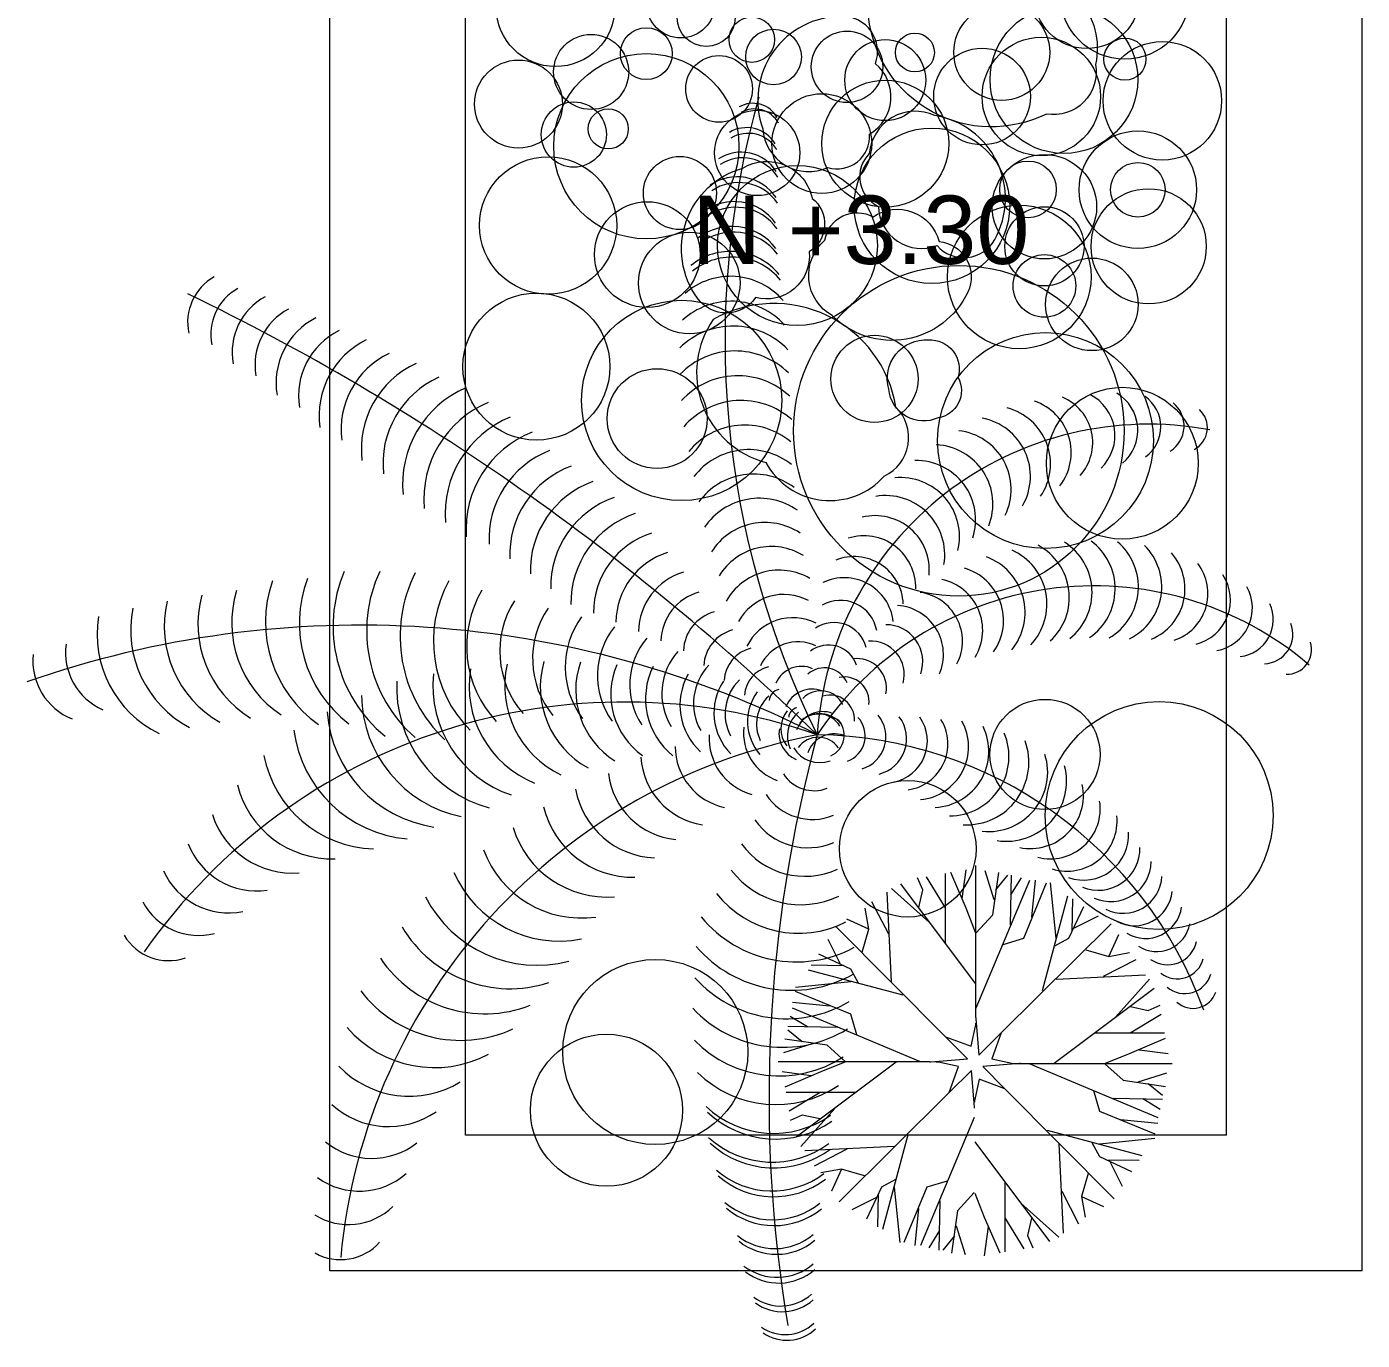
# Model space of a CAD drawing. Header units: millimetres. Extents: x 23218 to 31754, y 14902 to 21214.
# Drawn here: x 26856.83 to 26902.11, y 20127.71 to 20172.23 of the extents above; entities that cross this region are included whole.
import ezdxf

# ---------------------------------------------------------------- set-up
doc = ezdxf.new("R2010")
doc.units = ezdxf.units.MM
for name, color, linetype, lineweight in [('PROIEZIONI', 145, 'Continuous', 13), ('VEGETAZIONE', 94, 'Continuous', 5), ('Wall', 7, 'Continuous', 20)]:
    doc.layers.add(name, color=color, linetype=linetype, lineweight=lineweight)
doc.styles.add('ARCHI', font='arial.ttf')

msp = doc.modelspace()

# ---------------------------------------------------------------- linework, layer by layer
at = {"layer": 'PROIEZIONI'}
for p, q in [((26867.107, 20130.058), (26867.107, 20349.058)), ((26902.107, 20130.058), (26902.107, 20349.058)), ((26871.71, 20134.664), (26871.71, 20344.455)), ((26897.504, 20134.664), (26897.504, 20344.455)), ((26897.504, 20134.664), (26871.71, 20134.664)), ((26902.107, 20130.058), (26867.107, 20130.058))]:
    msp.add_line(p, q, dxfattribs=at)
at = {"layer": 'VEGETAZIONE'}
for p, q in [((26887.973, 20141.156), (26887.973, 20143.529)), ((26888.674, 20142.352), (26888.153, 20143.564)), ((26888.544, 20142.672), (26888.674, 20143.657)), ((26889.009, 20138.656), (26889.009, 20143.797)), ((26889.625, 20142.64), (26889.322, 20143.618)), ((26889.578, 20142.135), (26889.782, 20143.569)), ((26889, 20139.798), (26886.458, 20143.179)), ((26887.207, 20142.975), (26887.028, 20143.389)), ((26887.973, 20142.369), (26887.338, 20143.418)), ((26889.019, 20138.974), (26890.838, 20143.308)), ((26889.689, 20142.982), (26890.086, 20143.471)), ((26890.185, 20141.793), (26890.214, 20143.471)), ((26890.196, 20142.803), (26890.552, 20143.39)), ((26890.628, 20141.337), (26891.397, 20143.211)), ((26890.902, 20142.054), (26891.03, 20143.308)), ((26891.73, 20141.337), (26891.537, 20143.211)), ((26886.148, 20139.862), (26886.002, 20142.894)), ((26887.436, 20141.873), (26886.148, 20143.022)), ((26887.077, 20142.381), (26887.207, 20142.975)), ((26891.269, 20139.56), (26892.126, 20142.771)), ((26892.272, 20141.565), (26892.289, 20142.673)), ((26885.382, 20141.646), (26885.252, 20142.352)), ((26886.051, 20141.471), (26885.48, 20142.573)), ((26889, 20141.535), (26888.674, 20142.352)), ((26892.161, 20141.337), (26892.668, 20142.412)), ((26887.973, 20137.997), (26884.274, 20141.728)), ((26884.633, 20141.984), (26884.633, 20141.984)), ((26885.382, 20141.646), (26884.633, 20141.984)), ((26889.019, 20141.516), (26889.578, 20142.135)), ((26889.864, 20138.126), (26893.595, 20141.825)), ((26892.353, 20141.695), (26893.164, 20142.102)), ((26884.405, 20140.486), (26883.997, 20141.296)), ((26885.154, 20140.865), (26885.382, 20141.646)), ((26889.928, 20141.125), (26890.628, 20141.337)), ((26891.683, 20141.076), (26892.161, 20141.337)), ((26893.514, 20140.717), (26893.852, 20141.467)), ((26893.852, 20141.467), (26893.852, 20141.467)), ((26892.732, 20140.946), (26893.514, 20140.717)), ((26893.514, 20140.717), (26894.219, 20140.848)), ((26884.535, 20140.404), (26883.427, 20140.422)), ((26884.763, 20140.294), (26883.688, 20140.801)), ((26893.339, 20140.049), (26894.441, 20140.62)), ((26886.539, 20139.402), (26883.329, 20140.259)), ((26885.024, 20139.815), (26884.763, 20140.294)), ((26891.73, 20139.952), (26894.761, 20140.098)), ((26893.741, 20138.664), (26894.889, 20139.952)), ((26884.763, 20139.862), (26882.889, 20139.67)), ((26884.763, 20138.76), (26882.889, 20139.53)), ((26891.665, 20137.1), (26895.047, 20139.642)), ((26884.046, 20139.034), (26882.792, 20139.163)), ((26894.248, 20139.023), (26894.843, 20138.892)), ((26894.843, 20138.892), (26895.257, 20139.072)), ((26883.297, 20138.329), (26882.71, 20138.684)), ((26887.126, 20137.151), (26882.792, 20138.97)), ((26884.975, 20138.061), (26884.763, 20138.76)), ((26889.01, 20138.62), (26889.112, 20137.377)), ((26894.236, 20138.126), (26895.286, 20138.762)), ((26884.307, 20138.317), (26882.629, 20138.346)), ((26883.117, 20137.822), (26882.629, 20138.218)), ((26888.853, 20137.676), (26888.999, 20138.361)), ((26889.112, 20137.377), (26889.864, 20138.126)), ((26889.864, 20138.126), (26889.543, 20137.247)), ((26893.024, 20138.126), (26895.397, 20138.126)), ((26883.46, 20137.757), (26882.482, 20137.454)), ((26883.965, 20137.711), (26882.531, 20137.915)), ((26884.584, 20137.151), (26883.965, 20137.711)), ((26888.723, 20137.244), (26887.973, 20137.997)), ((26887.973, 20137.997), (26888.853, 20137.676)), ((26894.219, 20137.426), (26895.432, 20137.947)), ((26887.48, 20137.143), (26888.723, 20137.244)), ((26889.543, 20137.247), (26890.228, 20137.101)), ((26893.403, 20137.1), (26894.219, 20137.426)), ((26894.54, 20137.556), (26895.525, 20137.426)), ((26887.444, 20137.142), (26882.303, 20137.142)), ((26883.428, 20136.676), (26882.442, 20136.807)), ((26883.748, 20136.807), (26882.536, 20136.285)), ((26886.302, 20137.132), (26882.92, 20134.59)), ((26884.564, 20137.132), (26883.748, 20136.807)), ((26888.424, 20136.986), (26887.739, 20137.132)), ((26888.103, 20136.106), (26888.424, 20136.986)), ((26888.855, 20136.855), (26888.103, 20136.106)), ((26888.957, 20135.612), (26888.855, 20136.855)), ((26890.488, 20137.089), (26889.244, 20136.988)), ((26889.244, 20136.988), (26889.994, 20136.236)), ((26890.32, 20137.091), (26895.665, 20137.091)), ((26890.841, 20137.081), (26895.176, 20135.262)), ((26893.383, 20137.081), (26894.002, 20136.522)), ((26894.508, 20136.475), (26895.485, 20136.778)), ((26889.114, 20136.557), (26888.968, 20135.872)), ((26889.994, 20136.236), (26889.114, 20136.557)), ((26894.002, 20136.522), (26895.436, 20136.317)), ((26894.85, 20136.411), (26895.339, 20136.014)), ((26884.943, 20136.106), (26882.571, 20136.106)), ((26883.731, 20136.106), (26882.681, 20135.47)), ((26888.103, 20136.106), (26884.372, 20132.407)), ((26889.994, 20136.236), (26893.693, 20132.505)), ((26892.992, 20136.172), (26893.204, 20135.472)), ((26893.66, 20135.915), (26895.339, 20135.886)), ((26894.671, 20135.904), (26895.257, 20135.548)), ((26884.226, 20135.568), (26883.078, 20134.281)), ((26893.204, 20135.472), (26895.078, 20134.703)), ((26883.124, 20135.34), (26882.711, 20135.161)), ((26883.719, 20135.21), (26883.124, 20135.34)), ((26888.949, 20135.259), (26887.13, 20130.924)), ((26893.921, 20135.198), (26895.176, 20135.07)), ((26886.698, 20134.672), (26885.841, 20131.462)), ((26891.428, 20134.831), (26894.638, 20133.974)), ((26893.204, 20134.37), (26895.078, 20134.563)), ((26886.238, 20134.281), (26883.206, 20134.134)), ((26884.629, 20134.183), (26883.527, 20133.613)), ((26888.967, 20134.434), (26891.509, 20131.053)), ((26891.819, 20134.37), (26891.966, 20131.339)), ((26892.943, 20134.417), (26893.204, 20133.939)), ((26893.204, 20133.939), (26894.28, 20133.432)), ((26893.432, 20133.828), (26894.54, 20133.811)), ((26893.563, 20133.746), (26893.97, 20132.936)), ((26884.454, 20133.515), (26883.748, 20133.385)), ((26884.454, 20133.515), (26884.116, 20132.765)), ((26885.235, 20133.287), (26884.454, 20133.515)), ((26886.284, 20133.157), (26885.806, 20132.896)), ((26892.813, 20133.367), (26892.585, 20132.586)), ((26884.116, 20132.765), (26884.116, 20132.765)), ((26885.806, 20132.896), (26885.299, 20131.82)), ((26885.696, 20132.668), (26885.678, 20131.56)), ((26886.238, 20132.896), (26886.43, 20131.022)), ((26887.34, 20132.896), (26886.57, 20131.022)), ((26888.039, 20133.108), (26887.34, 20132.896)), ((26888.949, 20132.717), (26888.389, 20132.097)), ((26888.967, 20132.697), (26889.293, 20131.881)), ((26889.994, 20133.076), (26889.994, 20130.703)), ((26891.917, 20132.761), (26892.487, 20131.659)), ((26885.614, 20132.537), (26884.804, 20132.13)), ((26887.783, 20132.44), (26887.754, 20130.761)), ((26890.532, 20132.359), (26891.819, 20131.21)), ((26892.585, 20132.586), (26892.715, 20131.881)), ((26892.585, 20132.586), (26893.334, 20132.248)), ((26893.334, 20132.248), (26893.334, 20132.248)), ((26887.066, 20132.179), (26886.937, 20130.924)), ((26888.389, 20132.097), (26888.185, 20130.663)), ((26889.293, 20131.881), (26889.815, 20130.668)), ((26889.994, 20131.863), (26890.629, 20130.814)), ((26890.89, 20131.852), (26890.76, 20131.257)), ((26887.771, 20131.429), (26887.415, 20130.843)), ((26888.342, 20131.592), (26888.646, 20130.614)), ((26889.424, 20131.56), (26889.293, 20130.575)), ((26888.278, 20131.25), (26887.882, 20130.761)), ((26890.76, 20131.257), (26890.939, 20130.843))]:
    msp.add_line(p, q, dxfattribs=at)
for points in [[(26885.368, 20172.57, -0.520567), (26890.35, 20173.951, -0.520567), (26893.064, 20170.959, -0.520567), (26891.397, 20169.275, -0.520567)], [(26881.785, 20168.772, 0.520567), (26883.989, 20167.457, 0.520567), (26885.405, 20168.597, 0.520567), (26885.603, 20170.979, 0.520567), (26884.468, 20172.588, 0.520567)], [(26887.615, 20169.223, 0.520567), (26885.395, 20167.935, 0.520567), (26885.703, 20166.144, 0.520567), (26887.69, 20164.814, 0.520567), (26889.648, 20165.024, 0.520567)], [(26881.102, 20167.44, -0.520567), (26883.455, 20166.417, -0.520567), (26883.356, 20164.602, -0.520567), (26881.536, 20163.052, -0.520567), (26879.567, 20163.035, -0.520567)], [(26884.136, 20162.442, -0.520567), (26883.887, 20164.996, -0.520567), (26885.522, 20165.79, -0.520567), (26887.761, 20164.952, -0.520567), (26888.732, 20163.24, -0.520567)], [(26880.106, 20162.314, 0.520567), (26881.89, 20157.462, 0.520567), (26885.904, 20157.003, 0.520567), (26886.299, 20159.339, 0.520567)], [(26886.054, 20159.95, -0.520567), (26887.399, 20161.616, -0.520567), (26888.402, 20160.339, -0.520567), (26887.727, 20158.979, -0.520567)]]:
    msp.add_lwpolyline(points, format="xyb", close=True, dxfattribs=at)
for centre, radius in [((26894.059, 20173.332), 2.197), ((26874.759, 20172.891), 2.009), ((26892.77, 20173.286), 1.793), ((26879.004, 20173.011), 1.159), ((26879.868, 20172.544), 0.982), ((26889.885, 20171.364), 1.625), ((26881.411, 20171.796), 0.769), ((26891.993, 20170.441), 2.504), ((26877.837, 20171.321), 0.879), ((26882.148, 20171.208), 0.943), ((26884.639, 20170.874), 1.211), ((26875.964, 20170.701), 1.273), ((26885.936, 20170.425), 1.372), ((26886.94, 20171.36), 0.66), ((26891.225, 20169.868), 2.009), ((26895.329, 20169.723), 2.01), ((26894.059, 20171.135), 0.715), ((26877.837, 20168.183), 3.139), ((26880.3, 20170.128), 1.13), ((26889.217, 20169.868), 1.638), ((26873.5, 20169.614), 1.491), ((26885.936, 20168.273), 2.152), ((26883.784, 20168.273), 1.691), ((26875.378, 20168.578), 1.106), ((26876.544, 20168.772), 0.68), ((26881.596, 20167.956), 1.445), ((26887.518, 20166.165), 2.636), ((26894.499, 20166.708), 1.992), ((26874.504, 20165.497), 2.327), ((26878.973, 20166.597), 1.239), ((26882.957, 20164.817), 2.711), ((26891.332, 20166.132), 1.77), ((26890.775, 20166.72), 0.96), ((26894.499, 20166.708), 0.924), ((26894.865, 20164.79), 1.953), ((26877.867, 20164.511), 1.792), ((26890.479, 20163.753), 2.433), ((26891.332, 20164.79), 1.342), ((26879.291, 20163.547), 1.72), ((26891.332, 20163.447), 1.061), ((26892.942, 20162.823), 1.569), ((26888.427, 20158.539), 5.603), ((26874.109, 20160.712), 2.491), ((26879.032, 20159.566), 3.394), ((26885.57, 20160.297), 1.477), ((26891.368, 20158.207), 3.661), ((26878.202, 20158.95), 1.692), ((26893.973, 20157.437), 2.574), ((26891.35, 20147.568), 1.867), ((26895.22, 20145.495), 3.864), ((26886.7, 20144.369), 2.313), ((26878.14, 20137.481), 3.136), ((26876.483, 20135.507), 2.577)]:
    msp.add_circle(centre, radius, dxfattribs=at)
for centre, radius, start, end in [((26910.665, 20161.607), 30.162, 164.1567, 206.3219), ((26881.448, 20168.701), 0.938, 29.0937, 119.7906), ((26881.501, 20168.509), 0.938, 29.0937, 119.7906), ((26881.236, 20167.689), 1.125, 30.7091, 121.406), ((26881.289, 20167.496), 1.125, 30.7091, 121.406), ((26881.05, 20166.577), 1.406, 32.3244, 123.0214), ((26881.103, 20166.384), 1.406, 32.3244, 123.0214), ((26880.909, 20165.553), 1.594, 33.9398, 124.6368), ((26880.962, 20165.36), 1.594, 33.9398, 124.6368), ((26880.804, 20164.572), 1.735, 35.5552, 126.2522), ((26880.857, 20164.379), 1.735, 35.5552, 126.2522), ((26880.731, 20163.588), 1.875, 37.1706, 127.8676), ((26880.784, 20163.396), 1.875, 37.1706, 127.8676), ((26880.691, 20162.509), 2.11, 38.786, 129.483), ((26880.744, 20162.317), 2.11, 38.786, 129.483), ((26864.061, 20162.212), 1.776, 119.6151, 191.9704), ((26880.688, 20161.43), 2.344, 40.4014, 131.0983), ((26826.784, 20089.783), 81.535, 45.79693, 64.18022), ((26864.844, 20161.804), 1.776, 118.9945, 191.3497), ((26865.928, 20161.208), 2.131, 118.3738, 190.729), ((26866.7, 20160.78), 2.131, 117.7531, 190.1083), ((26880.712, 20160.491), 2.438, 42.0167, 132.7137), ((26867.769, 20160.157), 2.486, 117.1324, 189.4876), ((26868.529, 20159.709), 2.486, 116.5117, 188.867), ((26880.769, 20159.508), 2.578, 43.6321, 134.3291), ((26869.583, 20159.061), 2.841, 115.891, 188.2463), ((26880.84, 20158.666), 2.578, 45.2475, 135.9445), ((26870.331, 20158.593), 2.841, 115.2703, 187.6256), ((26871.368, 20157.918), 3.196, 114.6496, 187.0049), ((26872.103, 20157.431), 3.196, 114.0289, 186.3842), ((26880.935, 20157.826), 2.578, 46.8629, 137.5599), ((26873.123, 20156.731), 3.551, 113.4082, 185.7635), ((26873.846, 20156.225), 3.551, 112.7876, 185.1428), ((26881.054, 20156.989), 2.578, 48.4783, 139.1753), ((26890.402, 20157.801), 1.838, 322.0869, 71.3477), ((26891.299, 20158.135), 1.67, 318.0452, 67.306), ((26892.179, 20158.385), 1.545, 314.0036, 63.2644), ((26893.035, 20158.558), 1.462, 309.9619, 59.2227), ((26894.026, 20158.672), 1.253, 305.9202, 55.181), ((26895.065, 20158.701), 1.002, 301.8786, 51.1394), ((26874.563, 20155.712), 3.551, 112.1669, 184.5221), ((26888.852, 20156.994), 2.005, 330.1702, 79.431), ((26889.574, 20157.411), 1.963, 326.1286, 75.3894), ((26896.02, 20158.646), 0.835, 297.8369, 47.0977), ((26875.274, 20155.19), 3.551, 111.5462, 183.9014), ((26881.166, 20156.294), 2.438, 50.0937, 140.7906), ((26894.855, 20147.514), 11.247, 79.334, 176.3334), ((26888.199, 20156.548), 2.005, 334.2119, 83.4727), ((26887.579, 20156.056), 2.005, 338.2536, 87.5144), ((26875.699, 20154.879), 3.196, 110.9255, 183.2807), ((26881.305, 20155.555), 2.344, 51.7091, 142.406), ((26876.402, 20154.345), 3.196, 110.3048, 182.6601), ((26886.995, 20155.522), 2.005, 342.2952, 91.556), ((26877.098, 20153.804), 3.196, 109.6841, 182.0394), ((26881.474, 20154.775), 2.297, 53.3244, 144.0214), ((26886.45, 20154.948), 2.005, 346.3369, 95.5977), ((26877.789, 20153.255), 3.196, 109.0634, 181.4187), ((26881.665, 20154), 2.25, 54.9398, 145.6368), ((26885.947, 20154.337), 2.005, 350.3786, 99.6394), ((26878.473, 20152.699), 3.196, 108.4427, 180.798), ((26881.86, 20153.274), 2.156, 56.5552, 147.2522), ((26885.591, 20153.824), 1.838, 354.4202, 103.681), ((26878.883, 20152.367), 2.841, 107.822, 180.1773), ((26885.215, 20153.225), 1.754, 358.4619, 107.7227), ((26879.292, 20152.034), 2.486, 107.2014, 179.5566), ((26882.074, 20152.553), 2.063, 58.1706, 148.8676), ((26889.412, 20152.662), 2.005, 316.5698, 65.8306), ((26890.17, 20152.89), 2.005, 312.5281, 61.7889), ((26890.942, 20153.064), 2.005, 308.4865, 57.7473), ((26891.724, 20153.183), 2.005, 304.4448, 53.7056), ((26892.513, 20153.246), 2.005, 300.4031, 49.6639), ((26893.346, 20153.249), 1.963, 296.3615, 45.6223), ((26894.259, 20153.177), 1.838, 292.3198, 41.5806), ((26884.878, 20152.604), 1.67, 2.5036, 111.7644), ((26888.672, 20152.382), 2.005, 320.6115, 69.8723), ((26895.203, 20153.021), 1.67, 288.2781, 37.5389), ((26870.345, 20152.004), 4.273, 159.0843, 232.5995), ((26872.023, 20151.907), 4.807, 157.1676, 230.6829), ((26873.162, 20151.758), 4.807, 155.251, 228.7662), ((26874.296, 20151.571), 4.807, 153.3343, 226.8495), ((26879.7, 20151.7), 2.131, 106.5807, 178.9359), ((26882.341, 20151.751), 2.063, 59.786, 150.483), ((26884.544, 20151.888), 1.67, 6.5452, 115.806), ((26887.485, 20151.78), 1.754, 328.6948, 77.9556), ((26888.108, 20152.114), 1.838, 324.6531, 73.9139), ((26896.091, 20152.801), 1.545, 284.2365, 33.4973), ((26867.52, 20152.024), 3.739, 162.9176, 236.4329), ((26869.199, 20152.058), 4.273, 161.001, 234.5162), ((26874.891, 20151.403), 4.273, 151.4176, 224.9329), ((26875.483, 20151.233), 3.739, 149.501, 223.0162), ((26880.107, 20151.364), 1.776, 105.96, 178.3152), ((26893.017, 20142.036), 11.247, 49.5669, 146.5663), ((26886.883, 20151.408), 1.67, 332.7365, 81.9973), ((26896.92, 20152.527), 1.462, 280.1948, 29.4556), ((26865.232, 20151.907), 3.739, 166.751, 240.2662), ((26866.375, 20151.985), 3.739, 164.8343, 238.3495), ((26876.072, 20151.06), 3.205, 147.5843, 221.0995), ((26882.498, 20151.257), 1.735, 61.4014, 152.0983), ((26884.415, 20151.539), 1.253, 10.5869, 119.8477), ((26886.238, 20150.953), 1.67, 336.7781, 86.0389), ((26897.837, 20152.134), 1.253, 276.1531, 25.4139), ((26862.957, 20151.636), 3.739, 170.5843, 244.0995), ((26864.092, 20151.79), 3.739, 168.6676, 242.1829), ((26877.024, 20150.809), 3.044, 145.6676, 219.1829), ((26877.968, 20150.531), 2.884, 143.751, 217.2662), ((26880.512, 20151.027), 1.421, 105.3393, 177.6945), ((26882.801, 20150.467), 1.735, 63.0167, 153.7137), ((26868.136, 20117.778), 34.171, 63.0343, 109.3216), ((26878.852, 20150.242), 2.671, 141.8343, 215.3495), ((26881.096, 20150.515), 1.314, 104.7186, 177.0738), ((26884.195, 20150.912), 1.128, 14.6286, 123.8894), ((26885.953, 20150.713), 1.253, 340.8198, 90.0806), ((26898.753, 20151.643), 1.002, 272.1115, 21.3723), ((26860.28, 20151.029), 2.136, 172.501, 246.0162), ((26879.729, 20149.93), 2.457, 139.9176, 213.4329), ((26882.978, 20149.979), 1.406, 64.6321, 155.3291), ((26884.012, 20150.275), 1.002, 18.6702, 127.931), ((26885.451, 20150.279), 1.128, 344.8615, 94.1223), ((26899.555, 20151.121), 0.835, 268.0698, 17.3306), ((26859.172, 20150.748), 2.136, 174.4176, 247.9329), ((26880.495, 20149.631), 2.136, 138.001, 211.5162), ((26881.675, 20149.998), 1.207, 104.0979, 176.4532), ((26884.975, 20149.816), 1.002, 348.9031, 98.1639), ((26875.371, 20149.886), 3.546, 170.6284, 248.0233), ((26876.368, 20149.891), 3.333, 167.2647, 244.6596), ((26877.361, 20149.85), 3.12, 163.9011, 241.296), ((26878.277, 20149.752), 2.836, 160.5374, 237.9324), ((26879.183, 20149.616), 2.553, 157.1738, 234.5687), ((26880.291, 20149.455), 2.482, 153.8102, 231.2051), ((26881.305, 20149.298), 1.869, 136.0843, 209.5995), ((26882.224, 20149.501), 1.065, 103.4772, 175.8325), ((26883.094, 20149.615), 0.938, 66.2475, 156.9445), ((26883.872, 20149.668), 0.835, 22.7119, 131.9727), ((26873.626, 20149.86), 4.255, 177.3556, 254.7505), ((26874.502, 20149.889), 3.9, 173.992, 251.3869), ((26881.103, 20149.235), 2.127, 150.4465, 227.8415), ((26882.115, 20148.975), 1.986, 147.0829, 224.4778), ((26882.107, 20148.945), 1.602, 134.1676, 207.6829), ((26884.552, 20149.359), 0.835, 352.9448, 102.2056), ((26872.435, 20149.622), 4.255, 180.7193, 258.1142), ((26882.969, 20148.681), 1.702, 143.7193, 221.1142), ((26882.852, 20148.597), 1.282, 132.251, 205.7662), ((26882.422, 20149.355), 0.426, 102.8565, 175.2118), ((26883.443, 20148.843), 0.938, 67.8629, 158.5599), ((26883.747, 20148.889), 0.835, 26.7536, 136.0144), ((26884.057, 20148.744), 0.835, 356.9865, 106.2473), ((26877.085, 20129.465), 19.877, 70.7737, 144.979), ((26871.26, 20149.315), 4.255, 184.0829, 261.4778), ((26883.343, 20148.441), 0.945, 140.3556, 217.7505), ((26883.684, 20148.185), 1.068, 130.3343, 203.8495), ((26883.015, 20148.8), 0.355, 102.2358, 174.5911), ((26883.814, 20148.08), 0.938, 69.4783, 160.1753), ((26883.678, 20148.102), 0.835, 30.7952, 140.056), ((26883.714, 20148.01), 0.938, 39.7112, 130.4082), ((26883.793, 20148.219), 0.756, 292.6963, 46.0431), ((26884.34, 20148.197), 0.915, 289.8392, 43.186), ((26884.825, 20148.165), 1.134, 286.982, 40.3288), ((26885.432, 20148.095), 1.229, 284.1249, 37.4717), ((26885.944, 20148.022), 1.418, 281.2677, 34.6145), ((26886.487, 20147.923), 1.573, 278.4106, 31.7574), ((26886.96, 20147.829), 1.8, 275.5535, 28.9003), ((26887.542, 20147.675), 1.905, 272.6963, 26.0431), ((26870.106, 20148.939), 4.255, 187.4465, 264.8415), ((26887.267, 20128.692), 19.877, 100.5408, 174.7461), ((26881.947, 20148.124), 1.986, 176.85, 254.2449), ((26882.834, 20148.294), 1.702, 173.4864, 250.8813), ((26929.131, 20135.918), 47.137, 164.8546, 189.4139), ((26883.278, 20148.271), 0.945, 170.1227, 247.5176), ((26883.664, 20147.313), 0.835, 34.8369, 144.0977), ((26884.206, 20147.329), 0.938, 71.0937, 161.7906), ((26883.425, 20134.083), 14.152, 19.8929, 89.1654), ((26888.119, 20147.498), 2.011, 269.8392, 23.186), ((26880.94, 20147.848), 2.127, 180.2136, 257.6086), ((26883.715, 20148.322), 1.03, 211.1017, 289.8411), ((26888.688, 20147.297), 2.117, 266.982, 20.3288), ((26868.703, 20148.268), 3.9, 190.8102, 268.2051), ((26880.125, 20147.635), 2.482, 183.5773, 260.9722), ((26889.431, 20146.964), 2.011, 264.1249, 17.4717), ((26890.041, 20146.665), 2.042, 261.2677, 14.6145), ((26879.083, 20147.225), 2.553, 186.9409, 264.3358), ((26883.527, 20147.573), 1.236, 212.2922, 291.0316), ((26867.191, 20147.345), 3.319, 194.1738, 271.5687), ((26878.229, 20146.893), 2.836, 190.3045, 267.6995), ((26890.854, 20146.176), 1.8, 258.4106, 11.7574), ((26883.468, 20147.251), 1.887, 213.4827, 292.2221), ((26891.53, 20145.723), 1.694, 255.5535, 8.9003), ((26865.828, 20146.384), 2.836, 197.5374, 274.9324), ((26877.385, 20146.524), 3.12, 193.6682, 271.0631), ((26883.318, 20146.594), 2.19, 214.6732, 293.4125), ((26892.1, 20145.305), 1.694, 252.6963, 6.0431), ((26876.503, 20146.067), 3.333, 197.0318, 274.4267), ((26892.659, 20144.833), 1.524, 250.4236, 3.7704), ((26864.627, 20145.422), 2.482, 200.9011, 278.296), ((26883.211, 20146.091), 2.654, 215.8637, 294.603), ((26875.64, 20145.567), 3.546, 200.3954, 277.7904), ((26893.151, 20144.381), 1.418, 248.1509, 1.4977), ((26863.67, 20144.607), 2.411, 204.2647, 281.6596), ((26874.884, 20145.139), 3.9, 203.7591, 281.154), ((26883.072, 20145.431), 2.957, 217.0541, 295.7935), ((26893.583, 20143.952), 1.371, 245.8781, 359.2249), ((26893.996, 20143.504), 1.323, 243.6054, 356.9522), ((26874.138, 20144.678), 4.255, 207.1227, 284.5176), ((26882.993, 20145.044), 3.538, 218.2446, 296.984), ((26894.389, 20143.039), 1.276, 241.3327, 354.6795), ((26862.649, 20143.557), 2.127, 207.6284, 285.0233), ((26894.762, 20142.558), 1.229, 239.06, 352.4067), ((26873.223, 20143.881), 4.255, 210.4864, 287.8813), ((26882.918, 20144.706), 4.17, 219.4351, 298.1744), ((26895.139, 20142.022), 1.134, 236.7872, 350.134), ((26861.651, 20142.351), 1.773, 210.992, 288.3869), ((26882.76, 20143.838), 4.265, 220.6256, 299.3649), ((26895.512, 20141.433), 0.998, 234.5145, 347.8613), ((26872.356, 20143.03), 4.255, 213.85, 291.2449), ((26895.836, 20140.867), 0.907, 232.2418, 345.5886), ((26882.593, 20142.779), 4.17, 221.816, 300.5554), ((26896.088, 20140.383), 0.923, 229.969, 343.3158), ((26871.54, 20142.131), 4.255, 217.2136, 294.6086), ((26896.369, 20139.778), 0.817, 227.6963, 341.0431), ((26882.461, 20141.81), 4.17, 223.0065, 301.7459), ((26889.451, 20138.656), 0.442, 180, 184.6649), ((26870.655, 20140.852), 3.9, 220.5773, 297.9722), ((26888.567, 20138.453), 0.442, 347.9659, 0), ((26882.334, 20140.67), 4, 224.197, 302.9363), ((26869.801, 20139.301), 3.319, 223.9409, 301.3358), ((26882.232, 20139.481), 3.784, 225.3875, 304.1268), ((26887.444, 20137.584), 0.442, 270, 274.6649), ((26887.647, 20136.699), 0.442, 77.9659, 90), ((26890.32, 20137.533), 0.442, 257.9659, 270), ((26890.524, 20136.649), 0.442, 90, 94.6649), ((26889.4, 20135.78), 0.442, 167.9659, 180), ((26869.095, 20137.789), 2.836, 227.3045, 304.6995), ((26882.149, 20138.052), 3.33, 226.5779, 305.3173), ((26882.202, 20137.859), 3.33, 226.5779, 305.3173), ((26888.516, 20135.576), 0.442, 0, 4.6649), ((26882.112, 20136.965), 3.219, 227.7684, 306.5078), ((26868.53, 20136.358), 2.482, 230.6682, 308.0631), ((26882.165, 20136.772), 3.219, 227.7684, 306.5078), ((26868.104, 20135.175), 2.411, 234.0318, 311.4267), ((26882.101, 20135.637), 2.868, 228.9589, 307.6983), ((26882.154, 20135.444), 2.868, 228.9589, 307.6983), ((26867.739, 20133.757), 2.127, 237.3954, 314.7904), ((26882.123, 20134.331), 2.54, 230.1494, 308.8887), ((26882.176, 20134.138), 2.54, 230.1494, 308.8887), ((26867.472, 20132.215), 1.773, 240.7591, 318.154), ((26882.187, 20132.838), 2.022, 231.3398, 310.0792), ((26882.241, 20132.645), 2.022, 231.3398, 310.0792), ((26882.272, 20131.695), 1.853, 232.5303, 311.2697), ((26882.325, 20131.502), 1.853, 232.5303, 311.2697), ((26882.395, 20130.414), 1.545, 233.7208, 312.4602), ((26882.448, 20130.222), 1.545, 233.7208, 312.4602), ((26882.547, 20129.306), 1.404, 234.9113, 313.6506), ((26882.601, 20129.113), 1.404, 234.9113, 313.6506)]:
    msp.add_arc(centre, radius, start, end, dxfattribs=at)
at = {"layer": 'Wall'}
msp.add_line((26902.107, 20130.342), (26902.107, 20436.343), dxfattribs=at)

# ---------------------------------------------------------------- texts
at = {"layer": 'VEGETAZIONE', "insert": (26879.392, 20166.511), "char_height": 2.3183, "width": 21.75521, "attachment_point": 1, "style": 'ARCHI'}
msp.add_mtext('N +3.30', dxfattribs=at)

doc.saveas('drawing.dxf')
